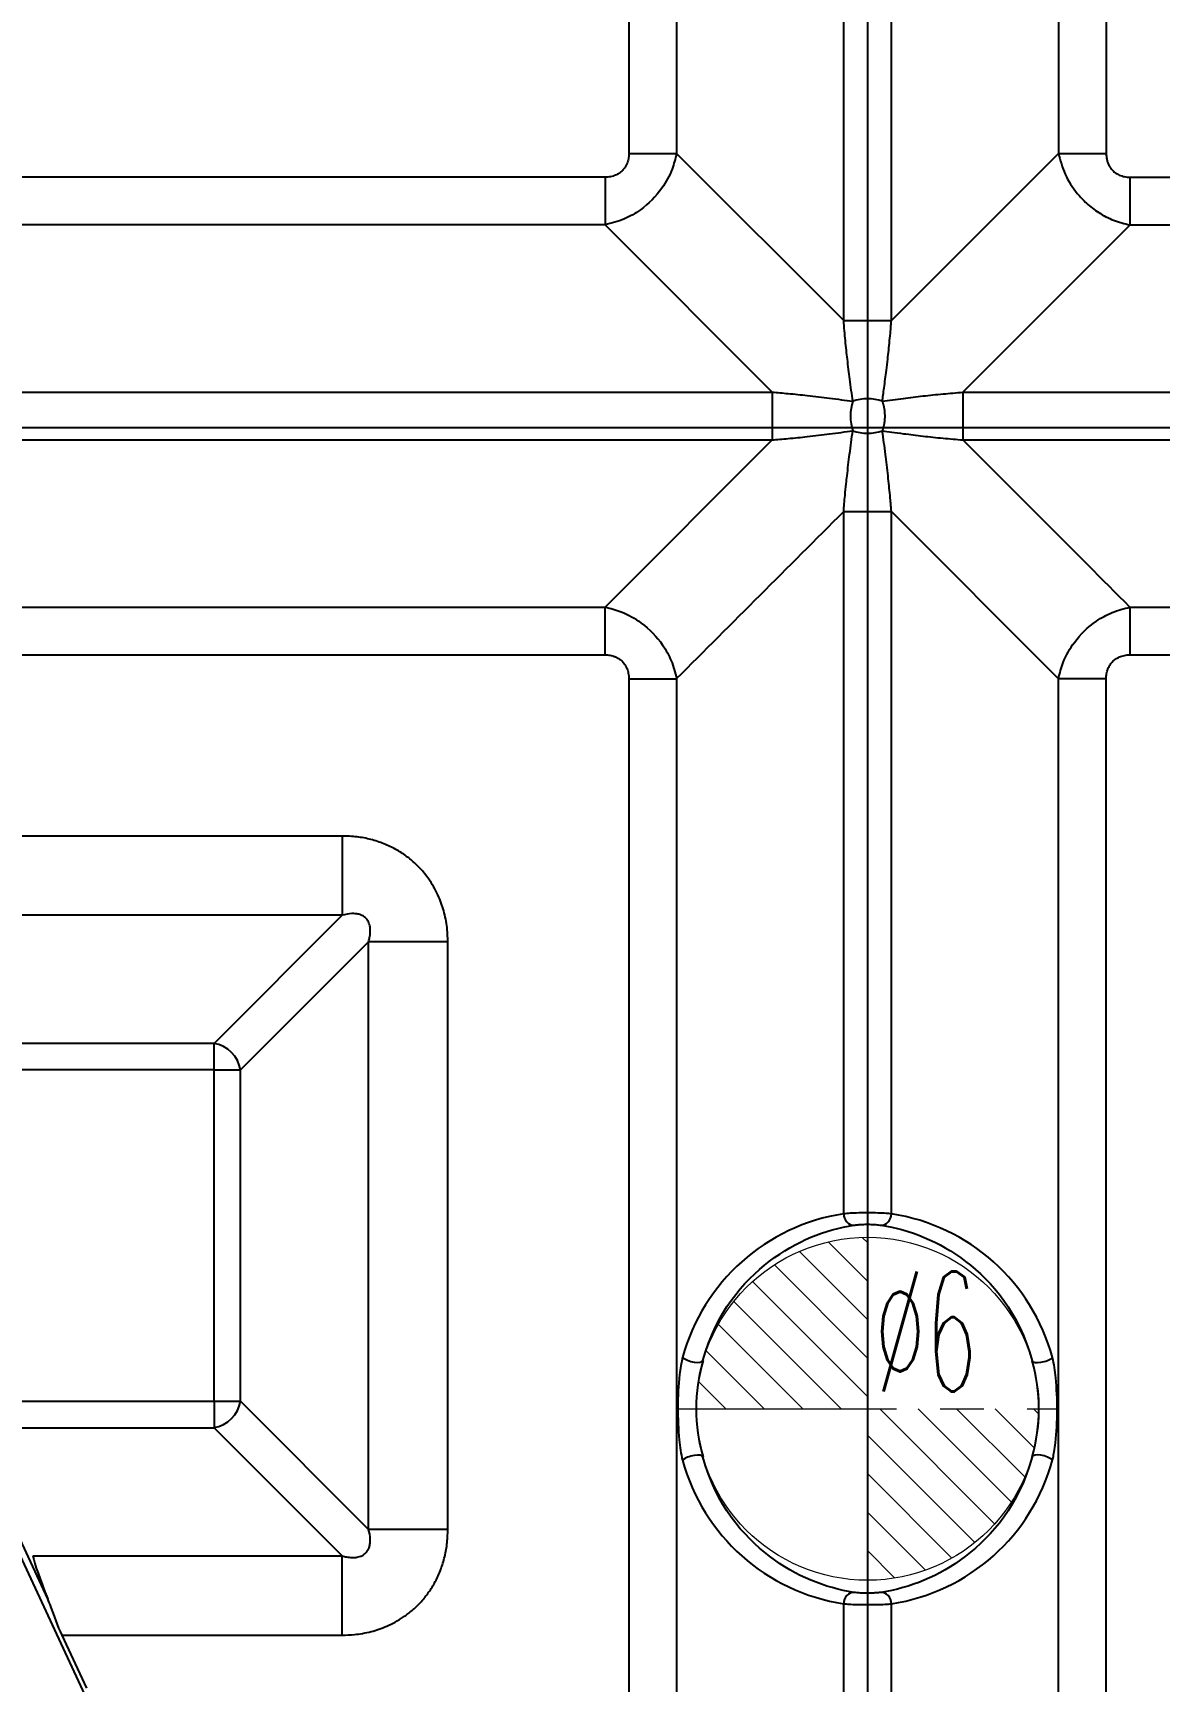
# Model space of a CAD drawing. Header units: millimetres. Extents: x 2595 to 3308, y 1499 to 1823.
# Drawn here: x 3133.39 to 3153.11, y 1641.33 to 1670.16 of the extents above; entities that cross this region are included whole.
import ezdxf
from ezdxf.lldxf.tags import DXFTag

# ---------------------------------------------------------------- set-up
doc = ezdxf.new("R2010")
doc.units = ezdxf.units.MM
doc.linetypes.add('CENTER', pattern=[2, 1.25, -0.25, 0.25, -0.25])
doc.layers.add('5', color=7, linetype='Continuous', true_color=0xffffff)
doc.layers.add('epin', color=13, linetype='Continuous', lineweight=9)
doc.styles.add('TXT05', font='txt.shx', dxfattribs={"width": 0.5, "bigfont": 'gbcbig.shx'})
tags = doc.linetypes.add('DASHED', pattern=[25.72, 12.86, -12.86]).pattern_tags.tags
tags[6:7] = [DXFTag(74, 4), DXFTag(75, 0), DXFTag(340, '0'), DXFTag(46, 0.0), DXFTag(50, 0.0), DXFTag(44, 0.0), DXFTag(45, 0.0)]
tags[4:5] = [DXFTag(74, 4), DXFTag(75, 0), DXFTag(340, '0'), DXFTag(46, 0.0), DXFTag(50, 0.0), DXFTag(44, 0.0), DXFTag(45, 0.0)]

# ---------------------------------------------------------------- blocks, each defined once
blk = doc.blocks.new('epin_ejp_6')
at = {"layer": 'epin'}
h = blk.add_hatch(dxfattribs=at)
h.set_pattern_fill('_ANSI31', color=123, scale=0.15, angle=90, style=0)
h.set_pattern_definition([(135, (-2656.51364, 153.2396), (-0.336759605, -0.336759605), [])])
h.paths.add_polyline_path([(0, 3, 0.414214), (-3, 0), (0, 0)])
h.paths.add_polyline_path([(3, 0), (0, 0), (0, -3, 0.414214)])
at = {"layer": 'epin', "color": 1, "linetype": 'CENTER', "ltscale": 3.048}
for p, q in [((0, -3.3), (0, 3.3)), ((-3.3, 0), (3.3, 0))]:
    blk.add_line(p, q, dxfattribs=at)
at = {"layer": 'epin'}
blk.add_circle((0, 0), 3, dxfattribs=at)
at = {"layer": 'epin', "color": 6, "style": 'TXT05', "width": 0.5}
blk.add_text('%%c6', height=2.1, dxfattribs=at).set_placement((0.12, 0.3))

msp = doc.modelspace()

# ---------------------------------------------------------------- linework, layer by layer
at = {"layer": '5', "color": 1, "linetype": 'CENTER', "ltscale": 36.600181}
msp.add_line((3148.002, 1819.494), (3148.002, 1499.494), dxfattribs=at)
at = {"layer": '5', "color": 7, "linetype": 'Continuous'}
for p, q in [((3143.825, 1687.607), (3143.825, 1668.052)), ((3151.345, 1687.607), (3151.345, 1668.052)), ((3152.18, 1687.607), (3152.18, 1668.052)), ((3148.42, 1665.128), (3148.42, 1686.679)), ((3143.825, 1668.052), (3144.66, 1668.052)), ((3147.585, 1665.128), (3144.66, 1668.052)), ((3151.345, 1668.052), (3148.42, 1665.128)), ((3143.407, 1667.635), (3101.539, 1667.635)), ((3143.407, 1666.8), (3101.609, 1666.8)), ((3146.332, 1663.875), (3143.407, 1666.8)), ((3152.597, 1666.8), (3149.672, 1663.875)), ((3152.597, 1666.8), (3194.396, 1666.8)), ((3102.067, 1663.875), (3146.332, 1663.875)), ((3149.672, 1663.875), (3193.938, 1663.875)), ((3102.067, 1663.04), (3146.332, 1663.04)), ((3143.407, 1660.115), (3146.332, 1663.04)), ((3149.672, 1663.04), (3193.938, 1663.04)), ((3147.585, 1649.503), (3147.585, 1661.788)), ((3147.585, 1661.788), (3148.42, 1661.788)), ((3151.345, 1658.863), (3148.42, 1661.788)), ((3148.42, 1649.503), (3148.42, 1661.788)), ((3101.609, 1660.115), (3143.407, 1660.115)), ((3143.407, 1659.28), (3143.407, 1660.115)), ((3101.539, 1659.28), (3143.407, 1659.28)), ((3143.825, 1658.863), (3143.825, 1638.768)), ((3151.345, 1638.768), (3151.345, 1658.863)), ((3152.18, 1658.863), (3151.345, 1658.863)), ((3152.18, 1638.768), (3152.18, 1658.863)), ((3138.808, 1656.111), (3128.526, 1656.111)), ((3138.808, 1654.725), (3128.526, 1654.725)), ((3138.808, 1654.725), (3136.564, 1652.482)), ((3139.27, 1654.263), (3137.026, 1652.02)), ((3140.656, 1654.263), (3139.27, 1654.263)), ((3139.27, 1643.981), (3139.27, 1654.263)), ((3140.656, 1643.981), (3140.656, 1654.263)), ((3136.564, 1652.482), (3130.769, 1652.482)), ((3136.564, 1652.02), (3136.564, 1652.482)), ((3136.564, 1652.02), (3130.769, 1652.02)), ((3136.564, 1646.225), (3136.564, 1652.02)), ((3136.564, 1652.02), (3137.026, 1652.02)), ((3137.026, 1646.225), (3137.026, 1652.02)), ((3132.137, 1646.225), (3136.564, 1646.225)), ((3136.564, 1646.225), (3137.026, 1646.225)), ((3136.564, 1646.225), (3136.564, 1645.762)), ((3139.27, 1643.981), (3137.026, 1646.225)), ((3132.805, 1645.762), (3136.564, 1645.762)), ((3138.808, 1643.519), (3136.564, 1645.762)), ((3132.681, 1644.564), (3134.813, 1639.991)), ((3133.654, 1642.769), (3132.792, 1644.616)), ((3133.393, 1643.519), (3138.808, 1643.519)), ((3138.808, 1642.133), (3138.808, 1643.519)), ((3147.585, 1638.727), (3147.585, 1642.682)), ((3148.42, 1638.727), (3148.42, 1642.682)), ((3134.336, 1641.208), (3133.904, 1642.133)), ((3133.904, 1642.133), (3138.808, 1642.133))]:
    msp.add_line(p, q, dxfattribs=at)
at = {"layer": '5', "color": 1, "linetype": 'CENTER', "ltscale": 22.850574}
msp.add_line((2988.002, 1663.259), (3308.002, 1663.259), dxfattribs=at)
at = {"layer": '5', "color": 7, "linetype": 'Continuous', "extrusion": (0, 0, -1)}
msp.add_arc((-3148.002, 1669.494), 100.07, 313.95835, 233.17746, dxfattribs=at)
at = {"layer": '5', "color": 7, "linetype": 'DASHED'}
for radius, start, end in [(100.573, 306.62661, 226.18317), (100.572, 306.62578, 226.19708)]:
    msp.add_arc((3148.002, 1669.494), radius, start, end, dxfattribs=at)
at = {"layer": '5', "color": 7, "linetype": 'Continuous'}
for centre, radius, start, end in [((3148.002, 1669.494), 100.547, 306.63636, 233.36364), ((3148.002, 1646.092), 3, 163.6836, 196.3164), ((3148.002, 1646.092), 3, 343.7616, 16.2384)]:
    msp.add_arc(centre, radius, start, end, dxfattribs=at)
for centre, major_axis, ratio, start_param, end_param in [((3148.002, 1663.458), (-0.503, 0), 0.597011, 4.174173, 5.25067), ((3148.002, 1663.458), (-0.503, 0), 0.597011, 1.032483, 2.109015), ((3136.564, 1652.02), (0.356, -0.356), 0.854588, 0.863645, 2.277948), ((3148.106, 1646.092), (3.46, 0), 0.996953, 1.721879, 2.877971), ((3147.751, 1649.503), (-0.03, 0.198), 0.827092, 1.445915, 3.048344), ((3148.254, 1649.503), (-0.03, -0.198), 0.827078, 0.093245, 1.695971), ((3147.898, 1646.092), (3.46, 0), 0.996953, 0.262358, 1.419359), ((3144.931, 1646.991), (-0.193, 0.052), 0.36249, 0.641487, 3.085408), ((3151.074, 1646.987), (-0.193, -0.052), 0.361015, 0.05615, 2.500564), ((3136.564, 1646.225), (-0.356, -0.356), 0.854588, 0.863645, 2.277948), ((3144.931, 1645.194), (-0.193, -0.052), 0.36249, 3.197777, 5.641699), ((3151.074, 1645.198), (-0.193, 0.052), 0.361015, 3.782621, 6.227035), ((3148.106, 1646.092), (3.46, 0), 0.996953, 3.405214, 4.561306), ((3147.898, 1646.092), (3.46, 0), 0.996953, 4.863827, 6.020827), ((3134.109, 1642.133), (0.711, -1.507), 0.095068, 3.502632, 4.232252), ((3147.751, 1642.682), (-0.03, -0.198), 0.827092, 3.234841, 4.837271), ((3148.254, 1642.682), (-0.03, 0.198), 0.827078, 4.587214, 6.18994)]:
    msp.add_ellipse(centre, major_axis=major_axis, ratio=ratio, start_param=start_param, end_param=end_param, dxfattribs=at)
for points, degree in [([(3144.66, 1687.607), (3144.66, 1681.089), (3144.66, 1674.571), (3144.66, 1668.052)], 3), ([(3147.585, 1665.128), (3147.585, 1672.311), (3147.585, 1679.495), (3147.585, 1686.679)], 3), ([(3143.825, 1668.052), (3143.825, 1668.04), (3143.824, 1668.015), (3143.82, 1667.976), (3143.812, 1667.935), (3143.799, 1667.892), (3143.78, 1667.846), (3143.752, 1667.799), (3143.713, 1667.751), (3143.66, 1667.706), (3143.592, 1667.668), (3143.507, 1667.642), (3143.442, 1667.635), (3143.407, 1667.635)], 3), ([(3151.345, 1668.052), (3151.528, 1668.052), (3151.851, 1668.052), (3152.18, 1668.052)], 3), ([(3152.18, 1668.052), (3152.18, 1668.03), (3152.183, 1667.986), (3152.194, 1667.926), (3152.213, 1667.87), (3152.24, 1667.817), (3152.279, 1667.764), (3152.333, 1667.713), (3152.406, 1667.67), (3152.495, 1667.642), (3152.562, 1667.635), (3152.597, 1667.635)], 3), ([(3152.597, 1667.635), (3194.466, 1667.644)], 1), ([(3147.585, 1665.128), (3147.768, 1665.128), (3148.237, 1665.128), (3148.42, 1665.128)], 3), ([(3147.744, 1663.715), (3147.689, 1663.56), (3147.689, 1663.355), (3147.744, 1663.2)], 3), ([(3149.672, 1663.875), (3149.672, 1663.692), (3149.672, 1663.223), (3149.672, 1663.04)], 3), ([(3152.596, 1660.115), (3151.622, 1661.09), (3150.647, 1662.065), (3149.672, 1663.04)], 3), ([(3144.66, 1658.864), (3145.635, 1659.838), (3146.61, 1660.813), (3147.585, 1661.788)], 3), ([(3152.596, 1660.115), (3166.529, 1660.115), (3180.462, 1660.115), (3194.396, 1660.115)], 3), ([(3143.407, 1659.28), (3143.421, 1659.28), (3143.449, 1659.279), (3143.493, 1659.274), (3143.542, 1659.263), (3143.593, 1659.245), (3143.647, 1659.217), (3143.7, 1659.177), (3143.75, 1659.122), (3143.791, 1659.051), (3143.818, 1658.964), (3143.825, 1658.898), (3143.825, 1658.863)], 3), ([(3152.18, 1658.863), (3152.18, 1658.876), (3152.181, 1658.904), (3152.186, 1658.949), (3152.197, 1658.997), (3152.215, 1659.048), (3152.243, 1659.102), (3152.283, 1659.155), (3152.338, 1659.205), (3152.409, 1659.246), (3152.496, 1659.274), (3152.562, 1659.28), (3152.597, 1659.28)], 3), ([(3152.597, 1659.28), (3166.553, 1659.277), (3180.509, 1659.274), (3194.466, 1659.271)], 3), ([(3144.66, 1658.864), (3144.66, 1652.165), (3144.66, 1645.467), (3144.66, 1638.768)], 3), ([(3138.808, 1656.111), (3138.808, 1655.558), (3138.808, 1654.943), (3138.808, 1654.725)], 3), ([(3140.656, 1643.981), (3140.103, 1643.981), (3139.488, 1643.981), (3139.27, 1643.981)], 3)]:
    msp.add_open_spline(points, degree=degree, dxfattribs=at)
for points, knots in [([(3144.66, 1668.052), (3144.637, 1667.959), (3144.585, 1667.746), (3144.39, 1667.392), (3144.093, 1667.092), (3143.74, 1666.886), (3143.522, 1666.83), (3143.407, 1666.8)], [0, 0, 0, 0, 0.1557, 0.356791, 0.635545, 0.808422, 1, 1, 1, 1]), ([(3151.345, 1668.052), (3151.377, 1667.929), (3151.443, 1667.68), (3151.631, 1667.389), (3151.839, 1667.169), (3152.052, 1667.007), (3152.309, 1666.871), (3152.5, 1666.824), (3152.597, 1666.8)], [0, 0, 0, 0, 0.205748, 0.416112, 0.540342, 0.681912, 0.836978, 1, 1, 1, 1]), ([(3147.744, 1663.715), (3147.727, 1663.842), (3147.694, 1664.076), (3147.657, 1664.382), (3147.632, 1664.61), (3147.609, 1664.831), (3147.594, 1665.009), (3147.585, 1665.128)], [0, 0, 0, 0, 0.302721, 0.556727, 0.666364, 0.777154, 1, 1, 1, 1]), ([(3148.26, 1663.715), (3148.271, 1663.792), (3148.289, 1663.918), (3148.313, 1664.102), (3148.334, 1664.269), (3148.354, 1664.438), (3148.373, 1664.61), (3148.39, 1664.776), (3148.403, 1664.92), (3148.413, 1665.038), (3148.418, 1665.098), (3148.42, 1665.128)], [0, 0, 0, 0, 0.185135, 0.302608, 0.419399, 0.556545, 0.666111, 0.776828, 0.889063, 0.944698, 1, 1, 1, 1]), ([(3146.332, 1663.875), (3146.427, 1663.868), (3146.64, 1663.85), (3146.979, 1663.815), (3147.36, 1663.769), (3147.611, 1663.734), (3147.744, 1663.715)], [0, 0, 0, 0, 0.176859, 0.400246, 0.683065, 1, 1, 1, 1]), ([(3148.26, 1663.715), (3148.382, 1663.732), (3148.609, 1663.764), (3148.966, 1663.808), (3149.311, 1663.845), (3149.555, 1663.865), (3149.672, 1663.875)], [0, 0, 0, 0, 0.292094, 0.541554, 0.77895, 1, 1, 1, 1]), ([(3146.332, 1663.04), (3146.377, 1663.044), (3146.472, 1663.051), (3146.681, 1663.07), (3146.979, 1663.1), (3147.285, 1663.137), (3147.546, 1663.172), (3147.678, 1663.19), (3147.744, 1663.2)], [0, 0, 0, 0, 0.083872, 0.177029, 0.400344, 0.683071, 0.839807, 1, 1, 1, 1]), ([(3147.585, 1661.788), (3147.588, 1661.833), (3147.596, 1661.928), (3147.61, 1662.09), (3147.626, 1662.253), (3147.653, 1662.496), (3147.691, 1662.816), (3147.726, 1663.065), (3147.744, 1663.2)], [0, 0, 0, 0, 0.083943, 0.178729, 0.310006, 0.406935, 0.678892, 1, 1, 1, 1]), ([(3148.42, 1661.788), (3148.416, 1661.833), (3148.411, 1661.902), (3148.403, 1661.996), (3148.393, 1662.101), (3148.379, 1662.242), (3148.353, 1662.486), (3148.323, 1662.737), (3148.289, 1662.997), (3148.27, 1663.13), (3148.26, 1663.2)], [0, 0, 0, 0, 0.083931, 0.129743, 0.178731, 0.286864, 0.406914, 0.678832, 0.832483, 1, 1, 1, 1]), ([(3148.26, 1663.2), (3148.315, 1663.192), (3148.436, 1663.175), (3148.671, 1663.144), (3148.965, 1663.107), (3149.259, 1663.076), (3149.496, 1663.054), (3149.614, 1663.045), (3149.672, 1663.04)], [0, 0, 0, 0, 0.132855, 0.292029, 0.541372, 0.778656, 0.89196, 1, 1, 1, 1]), ([(3143.407, 1660.115), (3143.503, 1660.092), (3143.726, 1660.036), (3144.091, 1659.829), (3144.388, 1659.521), (3144.581, 1659.175), (3144.633, 1658.97), (3144.66, 1658.864)], [0, 0, 0, 0, 0.160158, 0.373878, 0.65657, 0.822707, 1, 1, 1, 1]), ([(3151.345, 1658.863), (3151.368, 1658.958), (3151.424, 1659.182), (3151.63, 1659.546), (3151.938, 1659.843), (3152.285, 1660.036), (3152.49, 1660.088), (3152.596, 1660.115)], [0, 0, 0, 0, 0.160158, 0.373878, 0.65657, 0.822707, 1, 1, 1, 1]), ([(3140.656, 1654.263), (3140.654, 1654.334), (3140.651, 1654.453), (3140.627, 1654.622), (3140.596, 1654.765), (3140.554, 1654.907), (3140.499, 1655.048), (3140.428, 1655.193), (3140.338, 1655.342), (3140.226, 1655.489), (3140.089, 1655.632), (3139.929, 1655.765), (3139.743, 1655.883), (3139.535, 1655.981), (3139.308, 1656.055), (3139.063, 1656.103), (3138.894, 1656.108), (3138.808, 1656.111)], [0, 0, 0, 0, 0.072851, 0.122845, 0.174858, 0.223041, 0.274463, 0.329748, 0.38903, 0.452408, 0.51978, 0.591113, 0.666185, 0.744828, 0.826536, 0.911136, 1, 1, 1, 1]), ([(3139.27, 1654.263), (3139.276, 1654.287), (3139.291, 1654.342), (3139.299, 1654.415), (3139.299, 1654.477), (3139.293, 1654.535), (3139.272, 1654.609), (3139.222, 1654.678), (3139.165, 1654.718), (3139.11, 1654.74), (3139.046, 1654.753), (3138.941, 1654.757), (3138.863, 1654.738), (3138.808, 1654.725)], [0, 0, 0, 0, 0.093419, 0.212052, 0.262993, 0.313654, 0.413883, 0.514736, 0.570157, 0.632578, 0.705029, 0.789605, 1, 1, 1, 1]), ([(3145.122, 1646.935), (3145.352, 1647.786), (3145.822, 1648.316), (3146.754, 1649.029), (3147.258, 1649.224), (3147.765, 1649.304)], [0, 0, 0, 0, 0.5, 0.5, 1, 1, 1, 1]), ([(3148.42, 1649.503), (3148.394, 1649.505), (3148.362, 1649.508), (3148.285, 1649.512), (3148.235, 1649.515), (3148.131, 1649.518), (3148.075, 1649.519), (3147.963, 1649.519), (3147.906, 1649.519), (3147.798, 1649.516), (3147.746, 1649.514), (3147.656, 1649.509), (3147.616, 1649.506), (3147.585, 1649.503)], [0, 0, 0, 0, 0.141222, 0.141222, 0.311837, 0.311837, 0.482529, 0.482529, 0.654571, 0.654571, 0.827396, 0.827396, 1, 1, 1, 1]), ([(3147.765, 1649.304), (3147.783, 1649.306), (3147.806, 1649.309), (3147.857, 1649.314), (3147.886, 1649.316), (3147.947, 1649.319), (3147.98, 1649.32), (3148.044, 1649.319), (3148.076, 1649.318), (3148.135, 1649.315), (3148.163, 1649.313), (3148.207, 1649.308), (3148.225, 1649.306), (3148.239, 1649.304)], [0, 0, 0, 0, 0.175486, 0.175486, 0.347784, 0.347784, 0.517184, 0.517184, 0.685496, 0.685496, 0.856162, 0.856162, 1, 1, 1, 1]), ([(3148.239, 1649.304), (3148.747, 1649.224), (3149.253, 1649.027), (3150.182, 1648.315), (3150.654, 1647.782), (3150.882, 1646.931)], [0, 0, 0, 0, 0.5, 0.5, 1, 1, 1, 1]), ([(3144.765, 1646.991), (3144.761, 1646.978), (3144.758, 1646.965), (3144.747, 1646.917), (3144.74, 1646.882), (3144.725, 1646.795), (3144.718, 1646.742), (3144.672, 1646.316), (3144.672, 1645.923), (3144.719, 1645.427), (3144.735, 1645.304), (3144.765, 1645.194)], [0, 0, 0, 0, 0.023423, 0.023423, 0.08418, 0.08418, 0.171115, 0.171115, 0.79893, 0.79893, 1, 1, 1, 1]), ([(3151.24, 1645.198), (3151.243, 1645.21), (3151.246, 1645.223), (3151.257, 1645.27), (3151.264, 1645.305), (3151.279, 1645.392), (3151.285, 1645.443), (3151.332, 1645.868), (3151.332, 1646.259), (3151.285, 1646.754), (3151.27, 1646.877), (3151.24, 1646.987)], [0, 0, 0, 0, 0.022361, 0.022361, 0.08304, 0.08304, 0.169852, 0.169852, 0.798309, 0.798309, 1, 1, 1, 1]), ([(3147.765, 1642.881), (3147.258, 1642.961), (3146.752, 1643.158), (3145.823, 1643.868), (3145.351, 1644.401), (3145.122, 1645.25)], [0, 0, 0, 0, 0.5, 0.5, 1, 1, 1, 1]), ([(3150.882, 1645.254), (3150.654, 1644.402), (3150.183, 1643.87), (3149.25, 1643.157), (3148.747, 1642.961), (3148.239, 1642.881)], [0, 0, 0, 0, 0.5, 0.5, 1, 1, 1, 1]), ([(3138.808, 1642.133), (3138.878, 1642.135), (3138.998, 1642.138), (3139.167, 1642.162), (3139.31, 1642.193), (3139.452, 1642.235), (3139.593, 1642.29), (3139.738, 1642.361), (3139.886, 1642.451), (3140.034, 1642.563), (3140.177, 1642.699), (3140.31, 1642.86), (3140.428, 1643.045), (3140.526, 1643.253), (3140.599, 1643.481), (3140.647, 1643.726), (3140.653, 1643.895), (3140.656, 1643.981)], [0, 0, 0, 0, 0.072851, 0.122845, 0.174858, 0.223041, 0.274463, 0.329748, 0.38903, 0.452408, 0.51978, 0.591113, 0.666185, 0.744828, 0.826536, 0.911136, 1, 1, 1, 1]), ([(3138.808, 1643.519), (3138.832, 1643.513), (3138.887, 1643.498), (3138.959, 1643.49), (3139.022, 1643.49), (3139.08, 1643.496), (3139.154, 1643.517), (3139.222, 1643.567), (3139.262, 1643.624), (3139.285, 1643.679), (3139.298, 1643.743), (3139.302, 1643.848), (3139.283, 1643.926), (3139.27, 1643.981)], [0, 0, 0, 0, 0.093419, 0.212052, 0.262993, 0.313654, 0.413883, 0.514736, 0.570157, 0.632578, 0.705029, 0.789605, 1, 1, 1, 1]), ([(3133.904, 1642.133), (3133.828, 1642.297), (3133.766, 1642.471), (3133.689, 1642.679), (3133.672, 1642.725), (3133.654, 1642.769)], [0, 0, 0, 0, 0.778566, 0.778566, 1, 1, 1, 1]), ([(3147.585, 1642.682), (3147.611, 1642.68), (3147.642, 1642.677), (3147.72, 1642.672), (3147.769, 1642.67), (3147.873, 1642.667), (3147.93, 1642.666), (3148.042, 1642.666), (3148.099, 1642.666), (3148.206, 1642.669), (3148.258, 1642.671), (3148.348, 1642.676), (3148.388, 1642.679), (3148.42, 1642.682)], [0, 0, 0, 0, 0.141198, 0.141198, 0.31181, 0.31181, 0.482507, 0.482507, 0.654558, 0.654558, 0.827389, 0.827389, 1, 1, 1, 1]), ([(3148.239, 1642.881), (3148.221, 1642.878), (3148.199, 1642.876), (3148.148, 1642.871), (3148.118, 1642.869), (3148.057, 1642.866), (3148.025, 1642.865), (3147.961, 1642.866), (3147.929, 1642.867), (3147.87, 1642.87), (3147.842, 1642.872), (3147.798, 1642.877), (3147.78, 1642.879), (3147.765, 1642.881)], [0, 0, 0, 0, 0.175495, 0.175495, 0.347801, 0.347801, 0.51721, 0.51721, 0.685526, 0.685526, 0.856188, 0.856188, 1, 1, 1, 1])]:
    msp.add_open_spline(points, degree=3, knots=knots, dxfattribs=at)
for points, weights in [([(3143.407, 1667.635), (3143.407, 1667.293), (3143.407, 1666.991), (3143.407, 1666.8)], [1.0624045023, 0.979198721079, 0.979198499234, 1.06240383676]), ([(3152.597, 1666.8), (3152.597, 1666.991), (3152.597, 1667.293), (3152.597, 1667.635)], [1.06240387099, 0.97919845993, 0.97919870967, 1.06240462021]), ([(3152.597, 1659.28), (3152.597, 1659.622), (3152.597, 1659.924), (3152.597, 1660.115)], [1.06240470466, 0.979212722824, 0.979198434236, 1.06236183889]), ([(3143.825, 1658.863), (3144.167, 1658.863), (3144.469, 1658.863), (3144.66, 1658.863)], [1.06240470466, 0.979212722824, 0.979198434236, 1.06236183889])]:
    msp.add_rational_spline(points, weights, degree=3, dxfattribs=at)
for points, weights, knots in [([(3146.332, 1663.875), (3146.332, 1663.776), (3146.332, 1663.622), (3146.332, 1663.458), (3146.332, 1663.294), (3146.332, 1663.139), (3146.332, 1663.04)], [1.00051386271, 0.992552963671, 1.07709135323, 1.25412903138, 1.07708997308, 0.992551645592, 1.00051404891], [0, 0, 0, 0, 0.499998, 0.499998, 0.499998, 1, 1, 1, 1]), ([(3148.26, 1663.715), (3148.315, 1663.563), (3148.316, 1663.391), (3148.274, 1663.243), (3148.27, 1663.228), (3148.265, 1663.214), (3148.26, 1663.2)], [1.00051382746, 0.992553230516, 1.0770912477, 1.25412787901, 1.23410946016, 1.2152737247, 1.19762067262], [0, 0, 0, 0, 0.898412, 0.898412, 0.898412, 1, 1, 1, 1])]:
    msp.add_rational_spline(points, weights, degree=3, knots=knots, dxfattribs=at)

# ---------------------------------------------------------------- block references
at = {"layer": 'epin'}
msp.add_blockref('epin_ejp_6', (3148.002, 1646.092), dxfattribs=at)

doc.saveas('drawing.dxf')
